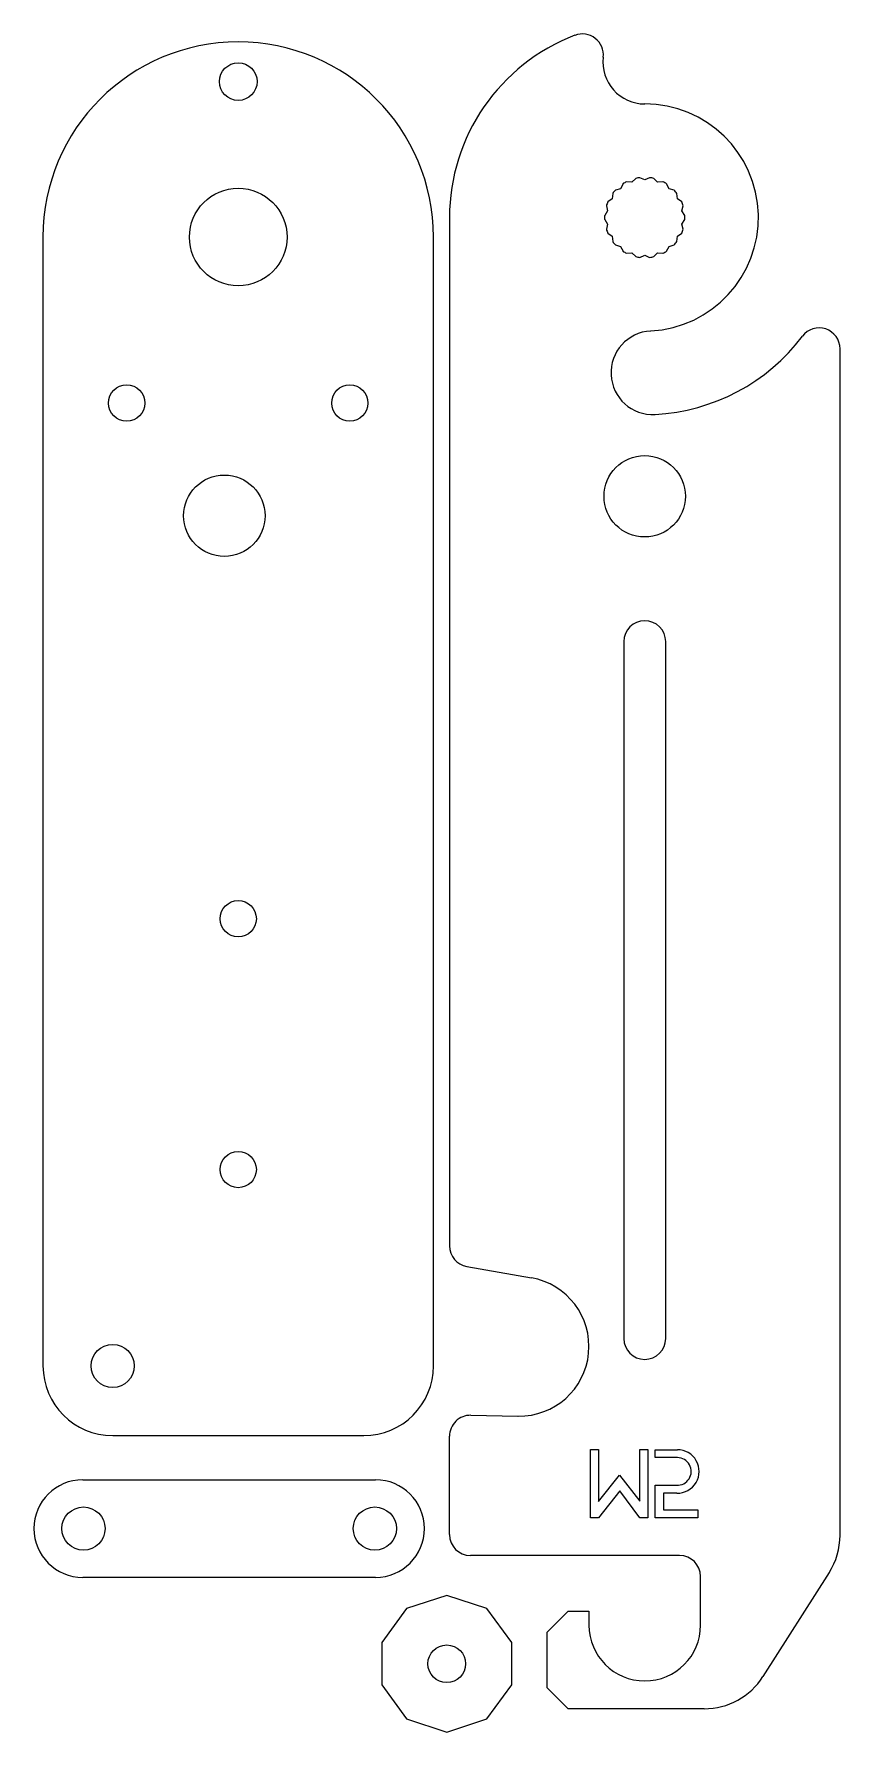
# Model space of a CAD drawing. Header units: millimetres. Extents: x 204 to 262, y 179 to 301.
import ezdxf

# ---------------------------------------------------------------- set-up
doc = ezdxf.new("R2010")
doc.units = ezdxf.units.MM
doc.header["$LTSCALE"] = 30.734
doc.layers.get('0').update_dxf_attribs({"linetype": 'CONTINUOUS'})
doc.layers.add('02___PRT_ALL_AXES', color=7, linetype='CONTINUOUS')

msp = doc.modelspace()

# ---------------------------------------------------------------- linework, layer by layer
at = {"color": 7, "linetype": 'CONTINUOUS'}
for p, q in [((246.07, 290.15), (245.9, 289.8)), ((246.71, 290.27), (246.33, 290.3)), ((246.98, 290.54), (246.71, 290.27)), ((247.63, 290.44), (247.28, 290.59)), ((247.98, 290.59), (247.63, 290.44)), ((248.55, 290.27), (248.28, 290.54)), ((248.94, 290.3), (248.55, 290.27)), ((249.37, 289.8), (249.2, 290.15)), ((245.29, 289.09), (244.98, 288.86)), ((245.33, 289.47), (245.29, 289.09)), ((245.9, 289.8), (245.53, 289.7)), ((249.73, 289.7), (249.37, 289.8)), ((249.97, 289.09), (249.93, 289.47)), ((250.28, 288.86), (249.97, 289.09)), ((233.63, 287.74), (233.63, 213.95)), ((244.97, 288.21), (244.76, 287.89)), ((244.76, 287.59), (244.97, 287.27)), ((244.88, 288.58), (244.97, 288.21)), ((250.29, 288.21), (250.38, 288.58)), ((250.5, 287.89), (250.29, 288.21)), ((250.29, 287.27), (250.5, 287.59)), ((204.48, 286.34), (204.48, 205.34)), ((232.48, 205.34), (232.48, 286.34)), ((244.97, 287.27), (244.88, 286.9)), ((244.98, 286.61), (245.29, 286.39)), ((245.29, 286.39), (245.33, 286.01)), ((249.93, 286.01), (249.97, 286.39)), ((249.97, 286.39), (250.28, 286.61)), ((250.38, 286.9), (250.29, 287.27)), ((245.53, 285.78), (245.9, 285.67)), ((245.9, 285.67), (246.07, 285.33)), ((246.33, 285.17), (246.71, 285.2)), ((246.71, 285.2), (246.98, 284.94)), ((248.28, 284.94), (248.55, 285.2)), ((248.55, 285.2), (248.94, 285.17)), ((249.2, 285.33), (249.37, 285.67)), ((249.37, 285.67), (249.73, 285.78)), ((247.28, 284.88), (247.63, 285.04)), ((247.63, 285.04), (247.98, 284.88)), ((261.63, 193.19), (261.63, 278.32)), ((246.13, 257.31), (246.13, 207.31)), ((249.13, 207.31), (249.13, 257.31)), ((234.87, 212.48), (239.5, 211.66)), ((235.16, 201.8), (238.54, 201.74)), ((209.48, 200.34), (227.48, 200.34)), ((233.63, 193.24), (233.63, 200.3)), ((243.74, 199.34), (244.31, 199.34)), ((243.74, 194.44), (243.74, 199.34)), ((244.31, 199.34), (244.31, 195.61)), ((247.27, 199.34), (247.84, 199.34)), ((247.27, 195.63), (247.27, 199.34)), ((247.84, 199.34), (247.84, 194.44)), ((248.38, 199.33), (249.97, 199.33)), ((248.38, 198.76), (248.38, 199.33)), ((249.97, 198.76), (248.38, 198.76)), ((244.31, 195.61), (245.82, 197.5)), ((245.82, 197.5), (247.27, 195.63)), ((207.33, 197.17), (228.33, 197.17)), ((245.84, 196.37), (244.31, 194.44)), ((247.27, 194.44), (245.84, 196.37)), ((248.38, 196.79), (249.91, 196.79)), ((248.38, 194.43), (248.38, 196.79)), ((249.93, 196.21), (248.97, 196.21)), ((248.97, 196.21), (248.97, 195.01)), ((248.97, 195.01), (251.44, 195.01)), ((251.44, 195.01), (251.44, 194.43)), ((244.31, 194.44), (243.74, 194.44)), ((247.84, 194.44), (247.27, 194.44)), ((251.44, 194.43), (248.38, 194.43)), ((250.13, 191.74), (235.13, 191.74)), ((228.33, 190.17), (207.33, 190.17)), ((251.63, 186.74), (251.63, 190.24)), ((260.85, 190.51), (256.1, 183.05)), ((233.43, 188.87), (230.55, 187.94)), ((236.31, 187.94), (233.43, 188.87)), ((230.55, 187.94), (228.77, 185.49)), ((238.09, 185.49), (236.31, 187.94)), ((242.13, 187.74), (240.63, 186.24)), ((242.13, 187.74), (243.63, 187.74)), ((243.63, 187.74), (243.63, 186.74)), ((228.77, 185.49), (228.77, 182.46)), ((238.09, 182.46), (238.09, 185.49)), ((240.63, 182.24), (240.63, 186.24)), ((228.77, 182.46), (230.55, 180.01)), ((236.31, 180.01), (238.09, 182.46)), ((242.13, 180.74), (240.63, 182.24)), ((251.89, 180.74), (242.13, 180.74)), ((230.55, 180.01), (233.43, 179.07)), ((233.43, 179.07), (236.31, 180.01))]:
    msp.add_line(p, q, dxfattribs=at)
msp.add_circle((217.48, 266.34), 2.92, dxfattribs=at)
for centre, radius, start, end in [((218.48, 286.34), 14, 0, 180), ((247.63, 287.74), 14, 110.9501, 180), ((243.16, 299.41), 1.5, 353.3175, 110.9501), ((247.63, 298.89), 3, 173.3175, 270), ((247.63, 287.74), 8.15, 273, 90), ((247.63, 287.74), 2.88, 116.9925, 123.0075), ((247.63, 287.74), 2.88, 96.9925, 103.0075), ((247.63, 287.74), 2.88, 76.9925, 83.0075), ((247.63, 287.74), 2.88, 56.9925, 63.0075), ((247.63, 287.74), 2.88, 156.9925, 163.0075), ((247.63, 287.74), 2.88, 136.9925, 143.0075), ((247.63, 287.74), 2.88, 36.9925, 43.0075), ((247.63, 287.74), 2.88, 16.9925, 23.0075), ((247.63, 287.74), 2.88, 176.9925, 183.0075), ((247.63, 287.74), 2.88, 356.9925, 3.0075), ((247.63, 287.74), 2.88, 196.9925, 203.0075), ((247.63, 287.74), 2.88, 336.9925, 343.0075), ((247.63, 287.74), 2.88, 216.9925, 223.0075), ((247.63, 287.74), 2.88, 236.9925, 243.0075), ((247.63, 287.74), 2.88, 296.9925, 303.0075), ((247.63, 287.74), 2.88, 316.9925, 323.0075), ((247.63, 287.74), 2.88, 256.9925, 263.0075), ((247.63, 287.74), 2.88, 276.9925, 283.0075), ((248.21, 276.6), 3, 93, 273), ((247.63, 287.74), 14.15, 273, 323.0082), ((260.13, 278.32), 1.5, 0, 143.0082), ((247.63, 257.31), 1.5, 0, 180), ((235.13, 213.95), 1.5, 180, 260), ((238.63, 206.74), 5, 269, 80), ((247.63, 207.31), 1.5, 180, 360), ((209.48, 205.34), 5, 180, 270), ((227.48, 205.34), 5, 270, 360), ((235.13, 200.3), 1.5, 89, 180), ((249.97, 197.77), 0.99, 266.5062, 89.9615), ((249.97, 197.77), 1.56, 268.8096, 90.0057), ((207.33, 193.67), 3.5, 90, 270), ((228.33, 193.67), 3.5, 270, 90), ((235.13, 193.24), 1.5, 180, 270), ((256.63, 193.19), 5, 327.5288, 360), ((250.13, 190.24), 1.5, 0, 90), ((247.63, 186.74), 4, 180, 360), ((251.89, 185.74), 5, 270, 327.5288)]:
    msp.add_arc(centre, radius, start, end, dxfattribs=at)
at = {"layer": '02___PRT_ALL_AXES', "color": 7, "linetype": 'CONTINUOUS'}
for centre, radius in [((218.48, 297.49), 1.35), ((218.48, 286.34), 3.5), ((210.48, 274.43), 1.3), ((226.48, 274.43), 1.3), ((247.63, 267.74), 2.92), ((218.48, 237.43), 1.3), ((218.48, 219.43), 1.3), ((209.48, 205.34), 1.55), ((207.38, 193.67), 1.55), ((228.28, 193.67), 1.55), ((233.43, 183.97), 1.35)]:
    msp.add_circle(centre, radius, dxfattribs=at)

doc.saveas('drawing.dxf')
